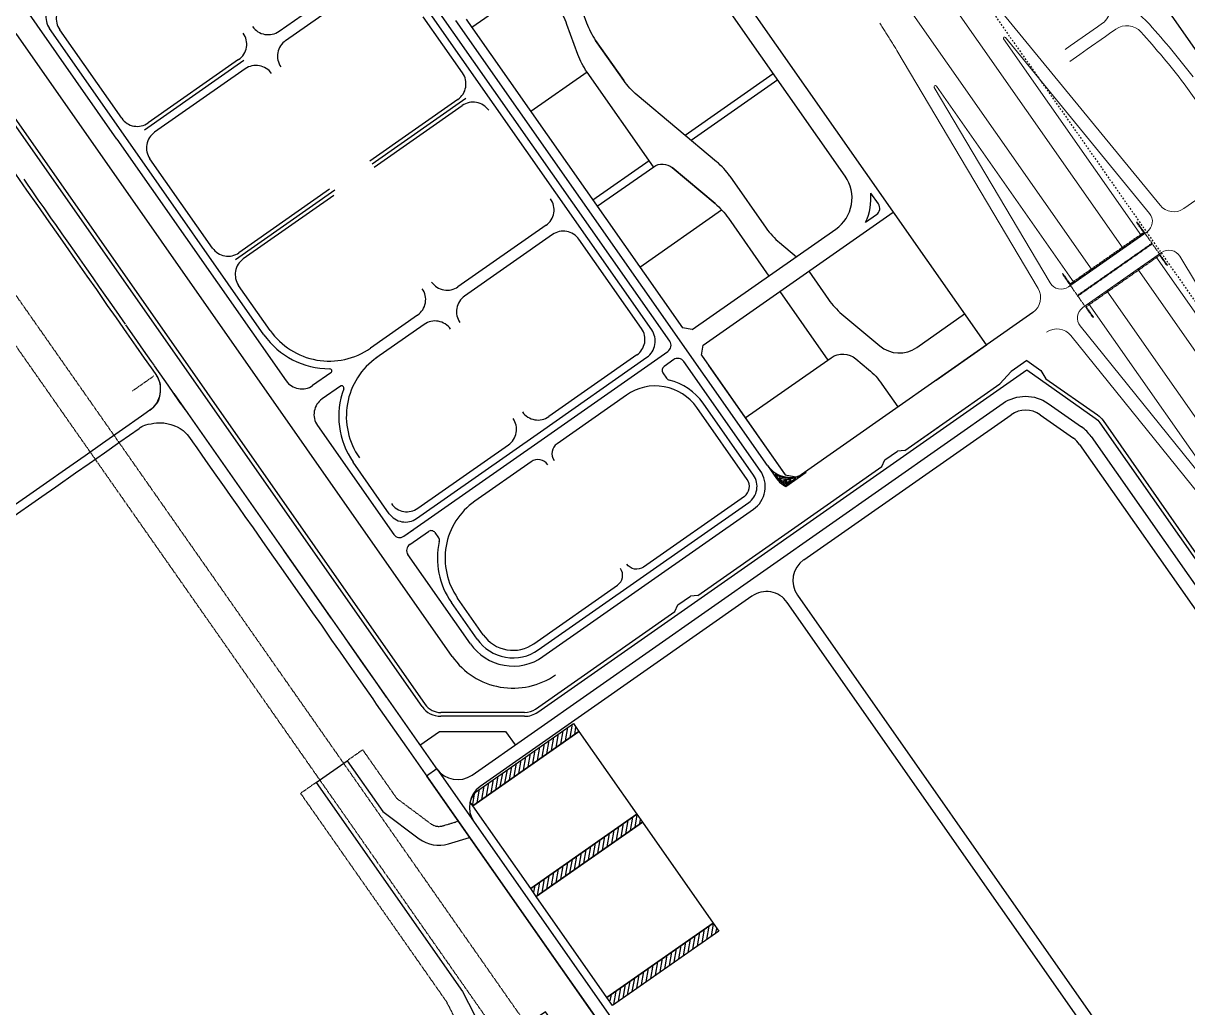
# Model space of a CAD drawing. Header units: millimetres. Extents: x 152904052 to 153933663, y 538271515 to 539240469.
# Drawn here: x 153532120 to 153541333, y 539116747 to 539124536 of the extents above; entities that cross this region are included whole.
import ezdxf

# ---------------------------------------------------------------- set-up
doc = ezdxf.new("R2010")
doc.units = ezdxf.units.MM
doc.linetypes.add('HIDDEN', pattern=[5.08, 2.54, -2.54])
doc.layers.add('BORD', color=7, linetype='Continuous')

msp = doc.modelspace()

# ---------------------------------------------------------------- linework, layer by layer
at = {"layer": 'BORD', "color": 8, "linetype": 'HIDDEN', "ltscale": 5}
msp.add_line((153528346.4, 539140965.7), (153579968.2, 539067242), dxfattribs=at)
at = {"layer": 'BORD', "color": 137, "lineweight": 0}
for p, q in [((153540944.4, 539124613.8), (153541030.2, 539124527.5)), ((153541305.2, 539124056.6), (153541690.8, 539123511.8))]:
    msp.add_line(p, q, dxfattribs=at)
at = {"layer": 'BORD', "color": 133}
for p, q in [((153540059.1, 539121867.5), (153539936.7, 539121781.8)), ((153540059.1, 539121867.5), (153540171.2, 539121788.7)), ((153538294.5, 539120290.1), (153539935, 539121438.8)), ((153540164.8, 539121438.5), (153540429.3, 539121252.3)), ((153540568.1, 539121266.6), (153543513.9, 539117059.6)), ((153540478, 539121203.5), (153543423.8, 539116996.5)), ((153538245.4, 539120011.6), (153541365.7, 539115555.4)), ((153536409.5, 539118858.5), (153536428.1, 539118964.3)), ((153536446.2, 539118884.2), (153536464.9, 539118990.1)), ((153536483, 539118910), (153536493, 539118966.4)), ((153536299.1, 539118781.2), (153536317.8, 539118887.1)), ((153536335.9, 539118807), (153536354.6, 539118912.8)), ((153536372.7, 539118832.7), (153536391.3, 539118938.6)), ((153536152, 539118678.2), (153536170.6, 539118784)), ((153536188.8, 539118703.9), (153536207.4, 539118809.8)), ((153536225.5, 539118729.7), (153536244.2, 539118835.5)), ((153536262.3, 539118755.5), (153536281, 539118861.3)), ((153534437, 539118529), (153534682.7, 539118701.1)), ((153536004.9, 539118575.2), (153536023.5, 539118681)), ((153536041.6, 539118600.9), (153536060.3, 539118706.8)), ((153536078.4, 539118626.7), (153536097.1, 539118732.5)), ((153536115.2, 539118652.4), (153536133.9, 539118758.3)), ((153535894.5, 539118497.9), (153535913.2, 539118603.8)), ((153535931.3, 539118523.7), (153535950, 539118629.5)), ((153535968.1, 539118549.4), (153535986.7, 539118655.3)), ((153534437, 539118529), (153535594.2, 539116876.4)), ((153535747.4, 539118394.9), (153535766.1, 539118500.7)), ((153535784.2, 539118420.6), (153535802.8, 539118526.5)), ((153535821, 539118446.4), (153535839.6, 539118552.2)), ((153535857.7, 539118472.2), (153535876.4, 539118578)), ((153535675.9, 539118355), (153535690.8, 539118439.7)), ((153535710.6, 539118369.1), (153535729.3, 539118475)), ((153536887.1, 539118123.5), (153536905.7, 539118229.3)), ((153536923.8, 539118149.2), (153536942.5, 539118255.1)), ((153536960.6, 539118175), (153536978, 539118273.7)), ((153536997.4, 539118200.8), (153537003.8, 539118236.9)), ((153536776.7, 539118046.2), (153536795.4, 539118152.1)), ((153536813.5, 539118072), (153536832.2, 539118177.8)), ((153536850.3, 539118097.7), (153536868.9, 539118203.6)), ((153536629.6, 539117943.2), (153536648.2, 539118049.1)), ((153536666.4, 539117969), (153536685, 539118074.8)), ((153536703.1, 539117994.7), (153536721.8, 539118100.6)), ((153536739.9, 539118020.5), (153536758.6, 539118126.3)), ((153536482.5, 539117840.2), (153536501.1, 539117946)), ((153536519.2, 539117865.9), (153536537.9, 539117971.8)), ((153536556, 539117891.7), (153536574.7, 539117997.5)), ((153536592.8, 539117917.5), (153536611.5, 539118023.3)), ((153536372.1, 539117762.9), (153536390.8, 539117868.8)), ((153536408.9, 539117788.7), (153536427.6, 539117894.5)), ((153536445.7, 539117814.4), (153536464.3, 539117920.3)), ((153536225, 539117659.9), (153536243.7, 539117765.8)), ((153536261.8, 539117685.7), (153536280.4, 539117791.5)), ((153536298.6, 539117711.4), (153536317.2, 539117817.3)), ((153536335.3, 539117737.2), (153536354, 539117843)), ((153536160.9, 539117662.3), (153536170.1, 539117714.3)), ((153536188.2, 539117634.2), (153536206.9, 539117740)), ((153537527.2, 539117287.5), (153537545.9, 539117393.3)), ((153537564, 539117313.3), (153537581.4, 539117411.9)), ((153537416.9, 539117210.2), (153537435.6, 539117316.1)), ((153537453.7, 539117236), (153537472.3, 539117341.8)), ((153537490.5, 539117261.7), (153537509.1, 539117367.6)), ((153537600.8, 539117339), (153537607.2, 539117375.1)), ((153537269.8, 539117107.2), (153537288.4, 539117213.1)), ((153537306.6, 539117133), (153537325.2, 539117238.8)), ((153537343.3, 539117158.7), (153537362, 539117264.6)), ((153537380.1, 539117184.5), (153537398.8, 539117290.3)), ((153537159.4, 539117030), (153537178.1, 539117135.8)), ((153537196.2, 539117055.7), (153537214.9, 539117161.6)), ((153537233, 539117081.5), (153537251.7, 539117187.3)), ((153537012.3, 539116926.9), (153537031, 539117032.8)), ((153537049.1, 539116952.7), (153537067.7, 539117058.5)), ((153537085.9, 539116978.4), (153537104.5, 539117084.3)), ((153537122.6, 539117004.2), (153537141.3, 539117110)), ((153536902, 539116849.7), (153536920.6, 539116955.5)), ((153536938.7, 539116875.4), (153536957.4, 539116981.3)), ((153536975.5, 539116901.2), (153536994.2, 539117007)), ((153536764.3, 539116800.5), (153536773.5, 539116852.5)), ((153536791.6, 539116772.4), (153536810.3, 539116878.3)), ((153536828.4, 539116798.2), (153536847.1, 539116904)), ((153536865.2, 539116823.9), (153536883.8, 539116929.8))]:
    msp.add_line(p, q, dxfattribs=at)
at = {"layer": 'BORD', "color": 133, "linetype": 'HIDDEN'}
for p, q in [((153534805.6, 539118787.1), (153534682.7, 539118701.1)), ((153534437, 539118529), (153534314.1, 539118443)), ((153534314.1, 539118443), (153535465.5, 539116798.7)), ((153535465.5, 539116798.7), (153535705.5, 539116331.8))]:
    msp.add_line(p, q, dxfattribs=at)
at = {"layer": 'BORD', "color": 133, "flags": 128}
for points in [[(153539740.4, 539121990.5), (153536164, 539127098.1, 0.222006), (153535064.2, 539127732.2), (153534663.3, 539127766.8, 0.176021), (153533674, 539127501.1), (153533440.8, 539127337.8), (153533932.4, 539126635.7)], [(153532365.5, 539124710.9, 0.414214), (153532327.5, 539124495.1)], [(153532445, 539124693.3, 0.414214), (153532408.2, 539124484.4)], [(153533934.8, 539124509.6, 0.414214), (153534143.7, 539124472.8)], [(153533824.2, 539124249.1, 0.414214), (153533861.1, 539124458)], [(153534195.3, 539124399.1, 0.414214), (153534158.5, 539124190.2)], [(153534084.8, 539124138.5, 0.414214), (153533875.9, 539124175.4)], [(153535559, 539123933.5, 0.414214), (153535595.8, 539124142.4)], [(153535802.3, 539123847.5, 0.414214), (153535593.4, 539123884.4)], [(153532898.6, 539123784.1, 0.414214), (153533107.5, 539123747.2)], [(153533159.1, 539123673.5, 0.414214), (153533122.3, 539123464.6)], [(153538549.3, 539122907.1, 0.414214), (153538622.9, 539123324.9)], [(153536255.9, 539122938.3, 0.414214), (153536292.7, 539123147.2)], [(153538784.8, 539122962.1, 0.132306), (153538825.4, 539123192.6)], [(153538871.2, 539123022.6, 0.414214), (153538885.9, 539123106.2)], [(153536516.4, 539122827.7, 0.414214), (153536307.5, 539122864.5)], [(153533617.6, 539122757.3, 0.414214), (153533826.5, 539122720.4)], [(153533860.9, 539122671.3, 0.414214), (153533824, 539122462.4)], [(153535350.7, 539122487.6, 0.414214), (153535559.6, 539122450.7)], [(153535240.1, 539122227, 0.414214), (153535277, 539122435.9)], [(153535611.2, 539122377, 0.414214), (153535574.4, 539122168.1)], [(153534073.5, 539122106, 0.414214), (153534867.4, 539121966)], [(153535500.6, 539122116.5, 0.414214), (153535291.7, 539122153.3)], [(153536974.8, 539121911.5, 0.414214), (153537011.7, 539122120.4)], [(153534024.4, 539122071.6, 0.246203), (153534544, 539121803)], [(153537220.4, 539121940, 0.414214), (153537234.5, 539122020)], [(153534919, 539121892.3, 0.414214), (153534779, 539121098.5)], [(153537190.1, 539121821.1, 0.414214), (153537180.9, 539121768.9)], [(153537346.4, 539121860.3, 0.414214), (153537266.3, 539121874.4)], [(153534554.2, 539121771.1, 0.735414), (153534544, 539121803)], [(153537209.6, 539121727.9, 0.181665), (153537231.3, 539121713)], [(153540059.1, 539121794.2), (153540601.8, 539121412.2, -0.086856), (153540638.3, 539121375.5), (153543788, 539116877.3), (153543837.8, 539116913.1)], [(153540171.2, 539121788.7), (153540211.2, 539121723.8), (153540619, 539121436.7, -0.086856), (153540662.9, 539121392.8), (153541401, 539120338.6)], [(153534200.6, 539121706.7, 0.414214), (153534409.5, 539121669.8)], [(153534655.2, 539121644.2, 0.246203), (153534729.9, 539121064.1)], [(153534655.2, 539121644.2, 0.735414), (153534628.7, 539121664.6)], [(153537449, 539121495.8, 0.414214), (153536891.9, 539121594)], [(153537498.2, 539121530.2, 0.1816), (153537231.3, 539121713)], [(153534484.1, 539121563.3, 0.414214), (153534447.2, 539121354.4)], [(153535670.9, 539118587.3), (153539871.9, 539121528.9, -0.315989), (153540228.1, 539121528.4), (153540492.6, 539121342.3)], [(153536069.7, 539121460.7, 0.414214), (153536278.6, 539121423.9)], [(153535959.1, 539121200.2, 0.414214), (153535995.9, 539121409.1)], [(153536343.1, 539121209.7, 0.414214), (153536319.8, 539121077.4)], [(153536270.6, 539121043, 0.414214), (153536138.3, 539121066.3)], [(153537896.9, 539120690.5, 0.414214), (153537950.9, 539120996.9)], [(153538008.3, 539121037.1, 0.414214), (153538314.7, 539120983)], [(153537859.6, 539120743.8, 0.414214), (153537897.7, 539120959.6)], [(153535033.4, 539120735.2, 0.414214), (153535242.3, 539120698.3)], [(153535691.9, 539120753.7, 0.414214), (153535556.8, 539119987.7)], [(153535015.8, 539120655.7, 0.414214), (153535231.7, 539120617.6)], [(153535051.5, 539120491.5, 0.414214), (153535131.6, 539120477.3)], [(153535377.3, 539120505.9, 0.414214), (153535325, 539120515.1)], [(153535411.8, 539120435.3, 0.210345), (153535507.7, 539119953.3)], [(153535411.8, 539120435.3, 0.210345), (153535406, 539120465)], [(153535177.5, 539120411.8, 0.414214), (153535163.3, 539120331.7)], [(153536821.7, 539120090.3, 0.414214), (153536845.1, 539120222.6)], [(153535759.9, 539119697.7, 0.414214), (153536160.3, 539119627.1)], [(153535657.5, 539119626, 0.414214), (153536232, 539119524.7)], [(153535710.7, 539119663.3, 0.414214), (153536194.7, 539119578)], [(153535514.1, 539119525.6, 0.414214), (153536332.3, 539119381.4)], [(153535393.2, 539118637, 0.412758), (153535670.9, 539118587.3, 0.32398)], [(153534964.7, 539118298.5), (153535253.4, 539118083.5, 0.237084), (153535483.3, 539118042.9), (153535651.6, 539118093.3)]]:
    msp.add_lwpolyline(points, format="xyb", dxfattribs=at)
at = {"layer": 'BORD', "color": 137, "lineweight": 0, "flags": 128}
for points in [[(153540823.1, 539122754.8), (153538127.3, 539126604.8)], [(153537881.6, 539126432.7), (153540577.4, 539122582.7)], [(153541114.3, 539123095.5), (153539715.1, 539124806.5)], [(153538898.1, 539124536.3), (153538903.4, 539124528), (153538908.7, 539124519.7), (153538914.1, 539124511.4), (153538919.4, 539124503), (153538924.7, 539124494.7), (153538929.9, 539124486.4), (153538935.2, 539124478), (153538940.5, 539124469.7), (153538945.7, 539124461.3), (153538951, 539124452.9), (153538956.2, 539124444.6), (153538961.4, 539124436.2), (153538966.6, 539124427.8), (153538971.8, 539124419.4), (153538976.9, 539124411), (153538982.1, 539124402.6), (153538987.3, 539124394.1), (153538992.4, 539124385.7), (153538997.5, 539124377.3), (153539002.6, 539124368.8), (153539007.7, 539124360.4), (153539012.8, 539124351.9), (153539017.9, 539124343.5), (153539023, 539124335), (153539028, 539124326.5), (153539031.4, 539124320.8), (153539031.4, 539124320.8), (153540149.4, 539122437.8)], [(153540765, 539124489.3), (153540714.1, 539124455.1)], [(153540966.5, 539122855.1), (153539876.7, 539124411.5)], [(153541031, 539123031.5), (153539892.6, 539124423.6)], [(153539327.5, 539124027.9), (153540245.6, 539122481.6)], [(153540434.1, 539122482.3), (153539344.3, 539124038.7)], [(153541656.4, 539123316.9), (153541303, 539123069.4)], [(153541011, 539122886.3), (153540388.9, 539122450.7)], [(153541126.9, 539122723.2), (153540502.5, 539122286)], [(153542285.7, 539120971.1), (153541081.3, 539122691.2)], [(153542302.5, 539120982), (153541269.9, 539122692.9)], [(153543699.2, 539118647.3), (153540937.9, 539122590.8)], [(153540692.2, 539122418.8), (153543453.5, 539118475.2)], [(153541753.3, 539120598.3), (153540548.8, 539122318.4)], [(153540482.1, 539122141.3), (153541737.3, 539120586.2)], [(153540409, 539122064.6), (153541965.4, 539120136.5)]]:
    msp.add_lwpolyline(points, dxfattribs=at)
at = {"layer": 'BORD', "color": 133, "flags": 128}
for points in [[(153538622.9, 539123324.9), (153537052.6, 539125567.5)], [(153537234.5, 539122020), (153535217.2, 539124901)], [(153536202.6, 539124875.5), (153535670.1, 539124502.7)], [(153538008.3, 539121037.1), (153535543.3, 539124557.3)], [(153535624.6, 539124567.6), (153535670.1, 539124502.7)], [(153535658.7, 539124518.9), (153537334.6, 539122125.6)], [(153538054.5, 539124136.7), (153537357.6, 539123648.6)], [(153538088.9, 539124087.5), (153537405.2, 539123608.7)], [(153537071.5, 539123448.4), (153536626.5, 539123136.8)], [(153538885.9, 539123106.2), (153538825.4, 539123192.6)], [(153537499.4, 539121988.8), (153539003.9, 539123042.3)], [(153538784.8, 539122962.1), (153538871.2, 539123022.6)], [(153536255.9, 539122938.3), (153535559.6, 539122450.7)], [(153536307.5, 539122864.5), (153535611.2, 539122377)], [(153537011.7, 539122120.4), (153536516.4, 539122827.7)], [(153537413.4, 539122111.7), (153538549.3, 539122907.1)], [(153534073.5, 539122106), (153533824, 539122462.4)], [(153540108.6, 539122248.3), (153538247.5, 539120945.1)], [(153537413.4, 539122111.7), (153537334.6, 539122125.6)], [(153537485.5, 539121910), (153537499.4, 539121988.8)], [(153537485.5, 539121910), (153538149, 539120962.5)], [(153539343, 539121712.2), (153539740.4, 539121990.5)], [(153537950.9, 539120996.9), (153537346.4, 539121860.3)], [(153537542.2, 539121829), (153538149, 539120962.5)], [(153536190.2, 539119085.2), (153540059.1, 539121794.2)], [(153539094.3, 539121155.3), (153539847.4, 539121682.7), (153539936.7, 539121781.8)], [(153537897.7, 539120959.6), (153537498.2, 539121530.2)], [(153539094.3, 539121155.3), (153539359.7, 539121341.2)], [(153538914.1, 539121029.2), (153538937.9, 539121082.4)], [(153538937.9, 539121082.4), (153539036.2, 539121151.2)], [(153539094.3, 539121155.3), (153539036.2, 539121151.2)], [(153537456, 539120008.2), (153538914.1, 539121029.2)], [(153538149, 539120962.5), (153538247.5, 539120945.1)], [(153536194.7, 539119578), (153537859.6, 539120743.8)], [(153536232, 539119524.7), (153537896.9, 539120690.5)], [(153535177.5, 539120411.8), (153535325, 539120515.1)], [(153536160.3, 539119627.1), (153536821.7, 539120090.3)], [(153535759.9, 539119697.7), (153535556.8, 539119987.7)], [(153537884.9, 539120003.3), (153535734.7, 539118497.7)], [(153537299.6, 539119935.3), (153537397.9, 539120004.1)], [(153537456, 539120008.2), (153537397.9, 539120004.1)], [(153535710.7, 539119663.3), (153535507.7, 539119953.3)], [(153536173, 539119109.8), (153537275.8, 539119882)], [(153537275.8, 539119882), (153537299.6, 539119935.3)], [(153542401.6, 539113901.5), (153538163.5, 539119954.2)], [(153536086.9, 539119082.7), (153535423.2, 539119082.7)], [(153536086.9, 539119052.7), (153535423.2, 539119052.7)], [(153535258.5, 539118824.7), (153535412.7, 539118932.7), (153535936.7, 539118932.7), (153536011.5, 539118825.8)], [(153534682.7, 539118701.1), (153534964.7, 539118298.5)], [(153535393.2, 539118637), (153535311.1, 539118579.5), (153540117.7, 539111715)], [(153535393.2, 539118637), (153539932, 539112154.5)]]:
    msp.add_lwpolyline(points, dxfattribs=at)
at = {"layer": 'BORD', "color": 133, "ltscale": 10, "flags": 128}
for points in [[(153535275.8, 539119129.4), (153530829, 539125480.1), (153527935.3, 539123453.9)], [(153546269.4, 539117369.6), (153540674.7, 539125359.6)], [(153533133.7, 539121810.6), (153533079.3, 539121887.1), (153533014.1, 539121980.4), (153532939.1, 539122087.6), (153532857.4, 539122204.5), (153532787.7, 539122304.2), (153532700.8, 539122428.3), (153532624.9, 539122536), (153532533.1, 539122666.8), (153532456, 539122777.7), (153532395.3, 539122864.4), (153532324.7, 539122964.6), (153532235.5, 539123093.1), (153532149.5, 539123214.8), (153532060.9, 539123342.9)], [(153532123.9, 539123301.4), (153532151.1, 539123261.8), (153532192.5, 539123202.3), (153532236.4, 539123139.8), (153532282.2, 539123074.8), (153532336.6, 539122996.3), (153532379.1, 539122935.7), (153532424.9, 539122870.6), (153532478, 539122795.4), (153532522.2, 539122732.3), (153532564.2, 539122671.8), (153532620.3, 539122591.8), (153532670.4, 539122520.6), (153532721.7, 539122446.8), (153532766.5, 539122383.5), (153532817, 539122311.2), (153532877.9, 539122223.5), (153532926.8, 539122154.7)], [(153532929.7, 539122150.6), (153532978.7, 539122079.7), (153533022.4, 539122017.6), (153533068.6, 539121950.6), (153533133.2, 539121859.1), (153533154.9, 539121828.9)], [(153533156.6, 539121826.5), (153533187.8, 539121781.2), (153533245.8, 539121697.9), (153533298.5, 539121621.2), (153533360, 539121532.8), (153533374.3, 539121513.7), (153533399.2, 539121479.9), (153533412.9, 539121460.4)], [(153531988.8, 539120683.7), (153532145.1, 539120792.9), (153532303.6, 539120903.8), (153532453.7, 539121009), (153532608.8, 539121117.3), (153532747.4, 539121214.8), (153532906.4, 539121325.4), (153533056, 539121430.5), (153533139.5, 539121489.6), (153533149.8, 539121497.5), (153533159.6, 539121507.4), (153533169.9, 539121518.5), (153533177, 539121527.2), (153533182.1, 539121535.5), (153533187.1, 539121544.2), (153533193.5, 539121557.5), (153533198.2, 539121574.8), (153533203, 539121598.4), (153533205.8, 539121620.6), (153533206.7, 539121650), (153533205.8, 539121666.3), (153533204.8, 539121680.7), (153533202.6, 539121690.2), (153533198.5, 539121701.4), (153533184.7, 539121734.7), (153533165, 539121765.4), (153533133.7, 539121810.6)], [(153533310.3, 539121606.9), (153535396.7, 539118627.3)], [(153531995.8, 539120602.1), (153532266.3, 539120791.9), (153532376.8, 539120869.2), (153532533, 539120978.6), (153532640.8, 539121053.8), (153532761.7, 539121138.2), (153532883, 539121223.1), (153533036.1, 539121330.5), (153533046.1, 539121337.5), (153533058.3, 539121344.4), (153533069.4, 539121350), (153533080.9, 539121354.9), (153533088.7, 539121357.7), (153533108.1, 539121363.7), (153533131.2, 539121367.4), (153533152.7, 539121371.5), (153533173.1, 539121374.6), (153533202.7, 539121375.2), (153533219.3, 539121375.1), (153533231.6, 539121373.6), (153533266.1, 539121366.8), (153533288.5, 539121361.2), (153533304.5, 539121356), (153533323.8, 539121348.6), (153533338.7, 539121341.6), (153533360.6, 539121329.4), (153533384.7, 539121312.8), (153533401.5, 539121299.1), (153533416.9, 539121282.2), (153533435.1, 539121259.2), (153533460, 539121225), (153533493.9, 539121177.6), (153533533.4, 539121119.6), (153533580.8, 539121050.4), (153533643.8, 539120960.4), (153533709, 539120869.5), (153533756.8, 539120799.8), (153533822.1, 539120708.3), (153533874.1, 539120634.2), (153533937.9, 539120542.7), (153534006.7, 539120444.3), (153534068.5, 539120356.3), (153534144.1, 539120249), (153534213.7, 539120149.9), (153534275.2, 539120063.6), (153534336.5, 539119974.1), (153534408.4, 539119870.5), (153534478.6, 539119772.6), (153534559.4, 539119655.1), (153534626.2, 539119559.6), (153534697.5, 539119458), (153534772.2, 539119350.6), (153534822.2, 539119279.7), (153534885.2, 539119190.1), (153534913.2, 539119149.3)], [(153533863.9, 539120816.3), (153533920.5, 539120735.3), (153534012.8, 539120603.6), (153534018.1, 539120596.1)], [(153534176.5, 539120369.9), (153534193.4, 539120345.5), (153534311.4, 539120176.4), (153534421.1, 539120019.9), (153534519.9, 539119879.4), (153534554.5, 539119830.1)], [(153534629.8, 539119722.6), (153534693.7, 539119630.5), (153534806.6, 539119469), (153534904.1, 539119329.8), (153534992.1, 539119204.1)], [(153534913.2, 539119149.3), (153535151.7, 539118809.1), (153535538.6, 539118255.3), (153535952.3, 539117666), (153536383.9, 539117049.5), (153536757.7, 539116515.4), (153536899.8, 539116312.5), (153536888.7, 539116268.5), (153536698.5, 539116138.5), (153536653.3, 539116146.4), (153536252.4, 539116714.5), (153536126.2, 539116627.3)]]:
    msp.add_lwpolyline(points, dxfattribs=at)
at = {"layer": 'BORD', "color": 133, "ltscale": 10}
msp.add_lwpolyline([(153530969.4, 539125331.8), (153535300.4, 539119146.6)], dxfattribs=at)
at = {"layer": 'BORD', "color": 133}
for points in [[(153536280.4, 539125113.1), (153536417.1, 539124917.8, -0.065543), (153536489.5, 539124778.8), (153536576.5, 539124539.7, 0.065543), (153536648.8, 539124400.8), (153536870.7, 539124083.8)], [(153537106, 539123399.2), (153536580.7, 539124149.4, -0.065543), (153536508.4, 539124288.3), (153536421.3, 539124527.4, 0.065543), (153536349, 539124666.4), (153536116.5, 539124998.4)], [(153537054.3, 539121893.8, 0.414214), (153537092.4, 539122109.7), (153535338.9, 539124613.9)], [(153537711.3, 539123325.1, 0.065543), (153537605.5, 539123440.6), (153536976.6, 539123968.3, -0.065543), (153536870.7, 539124083.8), (153536648.8, 539124400.8)], [(153536661, 539123087.6), (153537107.8, 539123400.5, -0.339454), (153537253.7, 539123394.1), (153537593.5, 539123109, -0.065543), (153537699.3, 539122993.5), (153538019.6, 539122536.2)], [(153537711.3, 539123325.1), (153537998.1, 539122915.6, 0.065543), (153538103.9, 539122800.1), (153538237, 539122688.4)], [(153538334.8, 539122573.7), (153538490.9, 539122350.7, 0.065543), (153538596.8, 539122235.2), (153538897, 539121983.3, 0.339454), (153539188.9, 539121970.6), (153539568.3, 539122236.2)], [(153538485.3, 539121871), (153538512.5, 539121890, -0.339454), (153538707.1, 539121881.5), (153538807.9, 539121797, -0.065543), (153538913.7, 539121681.5), (153539040.5, 539121500.4)], [(153538008.3, 539121037.1), (153538080, 539120934.7, 0.124376), (153538154.1, 539120870.6), (153538314.7, 539120983)], [(153537825.2, 539120792.9, 0.414214), (153537848.5, 539120925.2)], [(153537825.2, 539120792.9), (153537026.5, 539120233.7, -0.414214), (153536894.2, 539120257)]]:
    msp.add_lwpolyline(points, format="xyb", dxfattribs=at)
for points in [[(153532860.7, 539123620.2), (153531904, 539124986.6)], [(153534143.7, 539124472.8), (153534569.7, 539124771.1)], [(153534195.3, 539124399.1), (153534629.5, 539124703.1)], [(153535595.8, 539124142.4), (153535284.1, 539124587.6)], [(153532914, 539123657.5), (153532327.5, 539124495.1)], [(153535514.1, 539119525.6), (153532063.2, 539124454.1)], [(153532898.6, 539123784.1), (153532408.2, 539124484.4)], [(153533866, 539124241.7), (153533079.6, 539123691.1)], [(153533824.2, 539124249.1), (153533107.5, 539123747.2)], [(153533875.9, 539124175.4), (153533159.1, 539123673.5)], [(153536580.7, 539124149.4), (153536135.7, 539123837.8)], [(153535559, 539123933.5), (153534862.7, 539123446)], [(153535621.2, 539123940.5), (153534879.9, 539123421.4)], [(153534897.1, 539123396.8), (153535593.4, 539123884.4)], [(153534024.4, 539122071.6), (153532914, 539123657.5)], [(153532860.7, 539123620.2), (153534200.6, 539121706.6)], [(153533617.6, 539122757.3), (153533122.3, 539123464.6)], [(153537593.5, 539123109), (153537253.7, 539123394.1)], [(153534585, 539123214.9), (153533798.6, 539122664.3)], [(153534543.2, 539123222.3), (153533826.5, 539122720.4)], [(153534577.6, 539123173.1), (153533860.9, 539122671.3)], [(153536997.5, 539122607), (153537645, 539123060.3)], [(153538105.6, 539122413.3), (153538485.3, 539121871)], [(153535240.1, 539122227), (153534867.4, 539121966)], [(153535291.7, 539122153.3), (153534910.8, 539121886.6)], [(153536244.6, 539121256.7), (153537220.4, 539121940)], [(153536974.8, 539121911.5), (153536278.6, 539121423.9)], [(153536211.6, 539121303.8), (153537054.3, 539121893.8)], [(153537266.3, 539121874.4), (153537190.1, 539121821.1)], [(153537832.8, 539121414.1), (153538485.3, 539121871)], [(153534554.2, 539121771.1), (153534409.5, 539121669.8)], [(153537180.9, 539121768.9), (153537209.6, 539121727.9)], [(153534628.7, 539121664.6), (153534484.1, 539121563.3)], [(153536891.9, 539121594), (153536343.1, 539121209.7)], [(153537848.5, 539120925.2), (153537449, 539121495.8)], [(153534447.2, 539121354.4), (153535051.5, 539120491.5)], [(153535231.7, 539120617.6), (153536211.6, 539121303.8)], [(153535131.6, 539120477.3), (153536244.6, 539121256.7)], [(153535242.3, 539120698.3), (153535959.1, 539121200.2)], [(153535015.8, 539120655.7), (153534729.9, 539121064.1)], [(153536138.3, 539121066.3), (153535691.9, 539120753.7)], [(153535131.6, 539120477.3), (153535207.3, 539120530.4)], [(153535377.3, 539120505.9), (153535406, 539120465)], [(153535657.5, 539119626), (153535163.3, 539120331.7)], [(153535594.2, 539116876.4), (153535829.5, 539116418.6)]]:
    msp.add_lwpolyline(points, dxfattribs=at)
at = {"layer": 'BORD', "color": 137, "lineweight": 0, "flags": 128}
for points in [[(153540657.7, 539124535.7, 0.470392), (153540678.3, 539124765.9)], [(153540963.3, 539124467.3, 0.380703), (153540765, 539124489.3)], [(153541376.5, 539124111.5, 0.019208), (153541030.2, 539124527.5, 0.019208)], [(153539892.6, 539124423.6, 0.963382), (153539876.7, 539124411.5)], [(153541305.2, 539124056.6, 0.019208), (153540963.3, 539124467.3)], [(153539344.3, 539124038.7, 0.963159), (153539327.5, 539124027.9)], [(153541011, 539122886.3, 0.436234), (153541031, 539123031.5)], [(153541114.3, 539123095.5, 0.392531), (153541303, 539123069.4)], [(153541269.9, 539122692.9, 0.434226), (153541126.9, 539122723.2)], [(153540245.6, 539122481.6, 0.436372), (153540388.9, 539122450.7)], [(153540108.6, 539122248.3, 0.392397), (153540149.4, 539122437.8)], [(153540502.5, 539122286, 0.434351), (153540482.1, 539122141.3)], [(153540409, 539122064.6, 0.394359), (153540216.4, 539122091.8)]]:
    msp.add_lwpolyline(points, format="xyb", dxfattribs=at)
at = {"layer": 'BORD', "color": 137, "lineweight": 0}
for points in [[(153540362.9, 539124329.3), (153540402.2, 539124356.9), (153540618.6, 539124508.8), (153540657.7, 539124535.7)], [(153540714.1, 539124455.1), (153540681.4, 539124432.2), (153540536.9, 539124330), (153540480, 539124289.1), (153540400.5, 539124234)]]:
    msp.add_lwpolyline(points, dxfattribs=at)
at = {"layer": 'BORD', "color": 137, "linetype": 'HIDDEN', "flags": 128}
for points in [[(153524433.1, 539115381.6), (153522822.7, 539117681.6, -0.414214), (153522963.9, 539118482.4), (153530430.4, 539123710.5, -0.414214), (153531231.3, 539123569.3), (153536103.8, 539116610.6)], [(153529930.5, 539108640.6, -0.334225), (153529622.5, 539108694.4), (153529065.1, 539109289.4), (153523544.5, 539117173.7), (153523174.4, 539117898.5, -0.323468), (153523220.9, 539118199.4), (153523804.4, 539118790.1), (153529931.6, 539123080.5), (153530634.9, 539123467.3, -0.35228), (153530955.9, 539123410.7), (153531484.5, 539122806.7), (153535915.4, 539116478.7)]]:
    msp.add_lwpolyline(points, format="xyb", dxfattribs=at)
at = {"layer": 'BORD', "color": 133, "linetype": 'HIDDEN', "flags": 128}
for points in [[(153540931.4, 539122965.5), (153540927.3, 539122962.6)], [(153540984.7, 539122880.7), (153540927.3, 539122962.6)], [(153540988.8, 539122883.5), (153540931.4, 539122965.5)], [(153540988.8, 539122883.5), (153540399, 539122470.6)], [(153540993.4, 539122877), (153540403.6, 539122464)], [(153541115.5, 539122702.5), (153540988.8, 539122883.5)], [(153541050.7, 539122795.1), (153540460.9, 539122382.1)], [(153541053.6, 539122791), (153540463.8, 539122378)], [(153541115.5, 539122702.5), (153540525.7, 539122289.5)], [(153541111.4, 539122699.6), (153541168.8, 539122617.7)], [(153541115.5, 539122702.5), (153541172.9, 539122620.6)], [(153540345.7, 539122555.4), (153540341.6, 539122552.5)], [(153540399, 539122470.6), (153540341.6, 539122552.5)], [(153540403.1, 539122473.4), (153540345.7, 539122555.4)], [(153541172.9, 539122620.6), (153541168.8, 539122617.7)], [(153540525.7, 539122289.5), (153540399, 539122470.6)], [(153540525.7, 539122289.5), (153540583.1, 539122207.6)], [(153540529.8, 539122292.4), (153540587.2, 539122210.5)], [(153540587.2, 539122210.5), (153540583.1, 539122207.6)], [(153533152.9, 539121744.6), (153532980.9, 539121624.1)], [(153534805.6, 539118787.1), (153535073.7, 539118404.4)]]:
    msp.add_lwpolyline(points, dxfattribs=at)
at = {"layer": 'BORD', "color": 133, "ltscale": 10, "flags": 128}
msp.add_lwpolyline([(153533121.9, 539121475, 0.414214), (153533171, 539121753.6)], format="xyb", dxfattribs=at)
at = {"layer": 'BORD', "color": 133}
for points in [[(153538070.3, 539120966), (153538088.2, 539120940.4, 0.116478), (153538153.3, 539120882.3), (153538232.1, 539120937.4, -0.184702)], [(153538101, 539120939.7, 0.096729), (153538152.8, 539120894.1), (153538194.5, 539120923.3, -0.099857)], [(153538134.5, 539120919.1, 0.032603), (153538152.4, 539120906), (153538164.4, 539120914.4, -0.030219)], [(153535656.5, 539118372.2, -0.112231), (153535705.4, 539118458.3), (153536472.6, 539118995.5), (153536516.2, 539118933.2), (153535675.7, 539118344.7)]]:
    msp.add_lwpolyline(points, format="xyb", close=True, dxfattribs=at)
for points in [[(153535675.7, 539118344.7), (153536516.2, 539118933.2), (153536975.1, 539118277.9), (153536134.6, 539117689.4)], [(153536134.6, 539117689.4), (153536975.1, 539118277.9), (153537018.6, 539118215.6), (153536178.2, 539117627.1)], [(153536178.2, 539117627.1), (153537018.6, 539118215.6), (153537578.5, 539117416.1), (153536738, 539116827.7)], [(153536738, 539116827.7), (153537578.5, 539117416.1), (153537622, 539117353.9), (153536781.6, 539116765.4)]]:
    msp.add_lwpolyline(points, close=True, dxfattribs=at)
at = {"layer": 'BORD', "color": 133, "linetype": 'HIDDEN', "flags": 128}
msp.add_lwpolyline([(153535073.7, 539118404.4), (153535343, 539118203.8, 0.237084), (153535440.2, 539118186.6), (153535560.9, 539118222.8)], format="xyb", dxfattribs=at)
at = {"layer": 'BORD', "color": 133}
for centre, radius, start, end in [((153540049.7, 539121274.9), 200, 54.85613, 125.00001), ((153540314.2, 539121088.8), 310, 34.99999, 54.85613), ((153540314.2, 539121088.8), 200, 34.99999, 54.85613), ((153538409.2, 539120126.3), 200, 125.00001, 214.99999), ((153537999.7, 539119839.5), 200, 34.99999, 125.00001), ((153535423.2, 539119232.7), 150, 214.99999, 270), ((153535423.2, 539119232.7), 180, 214.99999, 270), ((153536086.9, 539119232.7), 150, 270, 305.00001), ((153536086.9, 539119232.7), 180, 270, 305.00001), ((153535849.4, 539118333.9), 200, 125.00001, 214.99999)]:
    msp.add_arc(centre, radius, start, end, dxfattribs=at)

doc.saveas('drawing.dxf')
